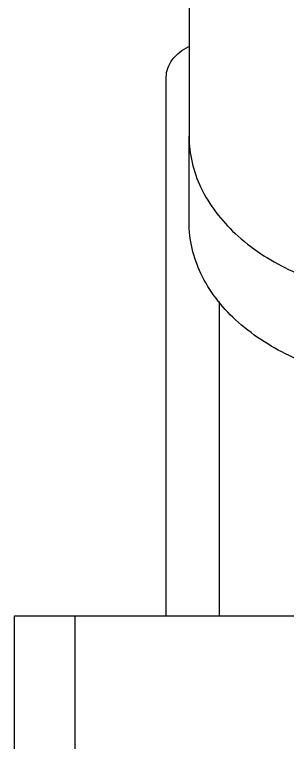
# Model space of a CAD drawing. Extents: x 27938 to 1507990, y 110129 to 923079.
# Drawn here: x 643670 to 643830.1, y 368624.2 to 369050.8 of the extents above; entities that cross this region are included whole.
import ezdxf

# ---------------------------------------------------------------- set-up
doc = ezdxf.new("R2010")
doc.units = 0
doc.header["$LTSCALE"] = 1000
doc.header["$MEASUREMENT"] = 0

msp = doc.modelspace()

# ---------------------------------------------------------------- linework, layer by layer
at = {"linetype": 'Continuous'}
for p, q in [((643772.35, 369322.37), (643772.35, 368979.45)), ((643759, 368698.45), (643759, 369014.05)), ((643772.35, 368929.12), (643772.35, 368979.45)), ((643790.14, 368698.45), (643790.14, 368882.52)), ((643670.03, 365738.85), (643670.03, 368698.45)), ((643670.03, 368698.45), (644034.82, 368698.45)), ((643705.62, 365738.85), (643705.62, 368698.45))]:
    msp.add_line(p, q, dxfattribs=at)
for points, knots in [([(643759, 369014.05), (643759, 369017.63), (643761.98, 369025.46), (643768.52, 369030.22), (643772.26, 369032.08)], [0, 0, 0, 0, 0.461863, 1, 1, 1, 1]), ([(643772.35, 368979.45), (643772.35, 368969.15), (643777.64, 368947.41), (643799.17, 368920), (643831.06, 368899.3), (643856.4, 368891.23), (643869.86, 368888.56)], [0, 0, 0, 0, 0.215425, 0.450209, 0.712909, 1, 1, 1, 1]), ([(643870.36, 368838.13), (643856.84, 368840.77), (643831.39, 368848.81), (643799.33, 368869.51), (643777.68, 368896.97), (643772.35, 368918.79), (643772.35, 368929.12)], [0, 0, 0, 0, 0.287138, 0.549903, 0.784677, 1, 1, 1, 1])]:
    msp.add_open_spline(points, degree=3, knots=knots, dxfattribs=at)

doc.saveas('drawing.dxf')
